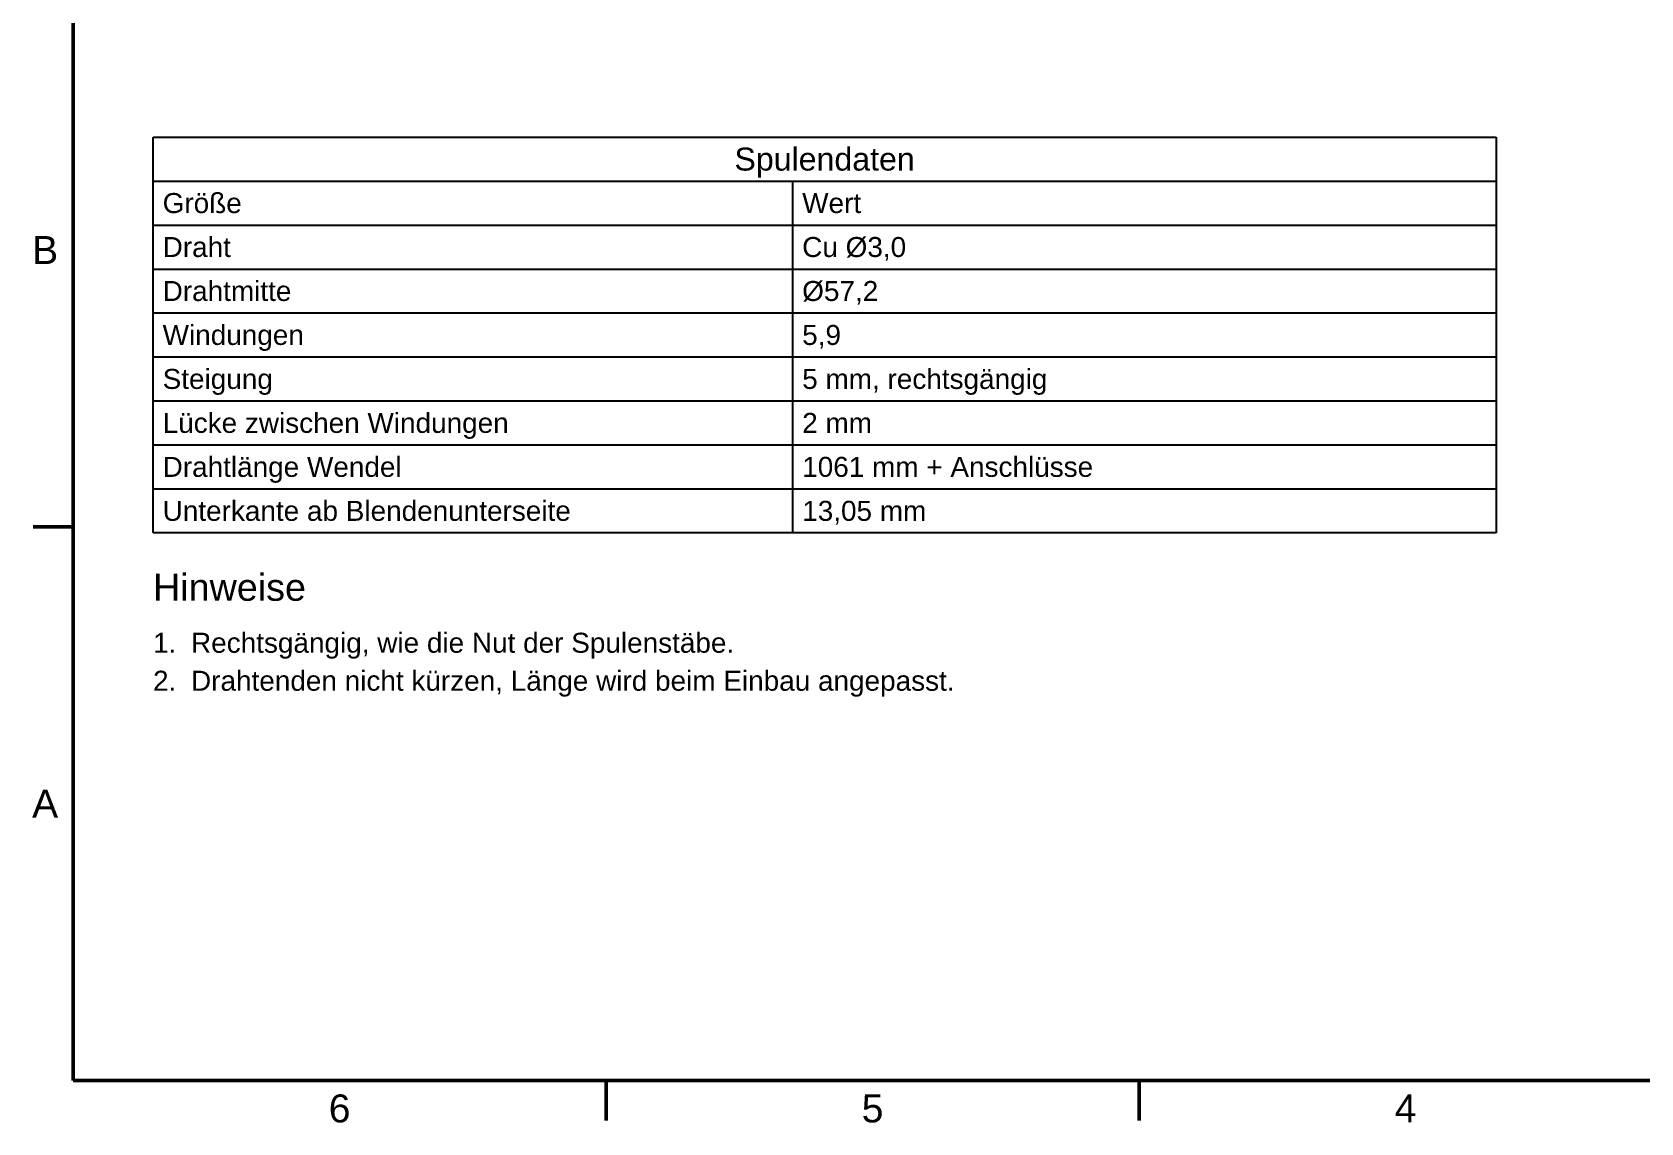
# Model space of a CAD drawing. Header units: inches. Extents: x 0.8 to 17.2, y 0.6 to 12.1.
# Drawn here: x 0.93 to 8.85, y 0.68 to 6.05 of the extents above; entities that cross this region are included whole.
import ezdxf
from ezdxf.enums import TextEntityAlignment as Align

# ---------------------------------------------------------------- set-up
doc = ezdxf.new("R2010")
doc.units = ezdxf.units.IN
doc.header["$MEASUREMENT"] = 0
for name, color, linetype, lineweight in [('RAHMEN', 7, 'Continuous', 50), ('SCHRIFTFELD', 7, 'Continuous', 25), ('TEXT', 7, 'Continuous', 18)]:
    doc.layers.add(name, color=color, linetype=linetype, lineweight=lineweight)
doc.styles.add('ISO_101', font='arial.ttf')
doc.styles.add('ISO_14', font='arial.ttf')
doc.styles.add('ISO_73', font='arial.ttf')
doc.styles.add('ISO_76', font='arial.ttf')
doc.styles.add('ISO_86', font='arial.ttf')

msp = doc.modelspace()

# ---------------------------------------------------------------- linework, layer by layer
at = {"layer": 'RAHMEN'}
for p, q in [((1.13386, 11.79724), (1.13386, 0.89173)), ((1.13386, 3.61811), (0.93701, 3.61811)), ((1.13386, 0.89173), (16.88189, 0.89173)), ((3.75853, 0.89173), (3.75853, 0.69488)), ((6.3832, 0.89173), (6.3832, 0.69488))]:
    msp.add_line(p, q, dxfattribs=at)
at = {"layer": 'SCHRIFTFELD'}
for p, q in [((1.52756, 3.58858), (1.52756, 5.5374)), ((1.52756, 5.5374), (8.14173, 5.5374)), ((8.14173, 5.5374), (8.14173, 3.58858)), ((1.52756, 5.32087), (8.14173, 5.32087)), ((4.67717, 5.32087), (4.67717, 3.58858)), ((1.52756, 5.10433), (8.14173, 5.10433)), ((1.52756, 4.8878), (8.14173, 4.8878)), ((1.52756, 4.67126), (8.14173, 4.67126)), ((1.52756, 4.45472), (8.14173, 4.45472)), ((1.52756, 4.23819), (8.14173, 4.23819)), ((1.52756, 4.02165), (8.14173, 4.02165)), ((1.52756, 3.80512), (8.14173, 3.80512)), ((8.14173, 3.58858), (1.52756, 3.58858))]:
    msp.add_line(p, q, dxfattribs=at)

# ---------------------------------------------------------------- texts
at = {"layer": 'RAHMEN', "style": 'ISO_14'}
for s, p in [('B', (0.99606, 4.9813)), ('A', (0.99606, 2.25492)), ('6', (2.44619, 0.75394)), ('5', (5.07087, 0.75394)), ('4', (7.69554, 0.75394))]:
    msp.add_text(s, height=0.1378, dxfattribs=at).set_placement(p, align=Align.MIDDLE_CENTER)
at = {"layer": 'TEXT', "style": 'ISO_86'}
msp.add_text('Spulendaten', height=0.113189, dxfattribs=at).set_placement((4.83465, 5.42913), align=Align.MIDDLE_CENTER)
at = {"layer": 'TEXT', "style": 'ISO_73'}
for s, height, p in [('Größe', 0.098425, (1.5748, 5.2126)), ('Wert', 0.098425, (4.72441, 5.2126)), ('Draht', 0.098425, (1.5748, 4.99606)), ('Cu Ø3,0', 0.098425, (4.72441, 4.99606)), ('Drahtmitte', 0.098425, (1.5748, 4.77953)), ('Ø57,2', 0.098425, (4.72441, 4.77953)), ('Windungen', 0.098425, (1.5748, 4.56299)), ('5,9', 0.098425, (4.72441, 4.56299)), ('Steigung', 0.098425, (1.5748, 4.34646)), ('5 mm, rechtsgängig', 0.0984252, (4.72441, 4.34646)), ('Lücke zwischen Windungen', 0.0984252, (1.5748, 4.12992)), ('2 mm', 0.098425, (4.72441, 4.12992)), ('Drahtlänge Wendel', 0.0984252, (1.5748, 3.91339)), ('1061 mm + Anschlüsse', 0.0984252, (4.72441, 3.91339)), ('Unterkante ab Blendenunterseite', 0.0984252, (1.5748, 3.69685)), ('13,05 mm', 0.098425, (4.72441, 3.69685))]:
    msp.add_text(s, height=height, dxfattribs=at).set_placement(p, align=Align.MIDDLE_LEFT)
at = {"layer": 'TEXT'}
for s, height, style, p in [('Hinweise', 0.132874, 'ISO_101', (1.52756, 3.25394)), ('1.', 0.098425, 'ISO_76', (1.52756, 2.99803)), ('Rechtsgängig, wie die Nut der Spulenstäbe.', 0.0984252, 'ISO_76', (1.71457, 2.99803)), ('2.', 0.098425, 'ISO_76', (1.52756, 2.81102)), ('Drahtenden nicht kürzen, Länge wird beim Einbau angepasst.', 0.0984252, 'ISO_76', (1.71457, 2.81102))]:
    msp.add_text(s, height=height, dxfattribs=dict(at, style=style)).set_placement(p)

doc.saveas('drawing.dxf')
